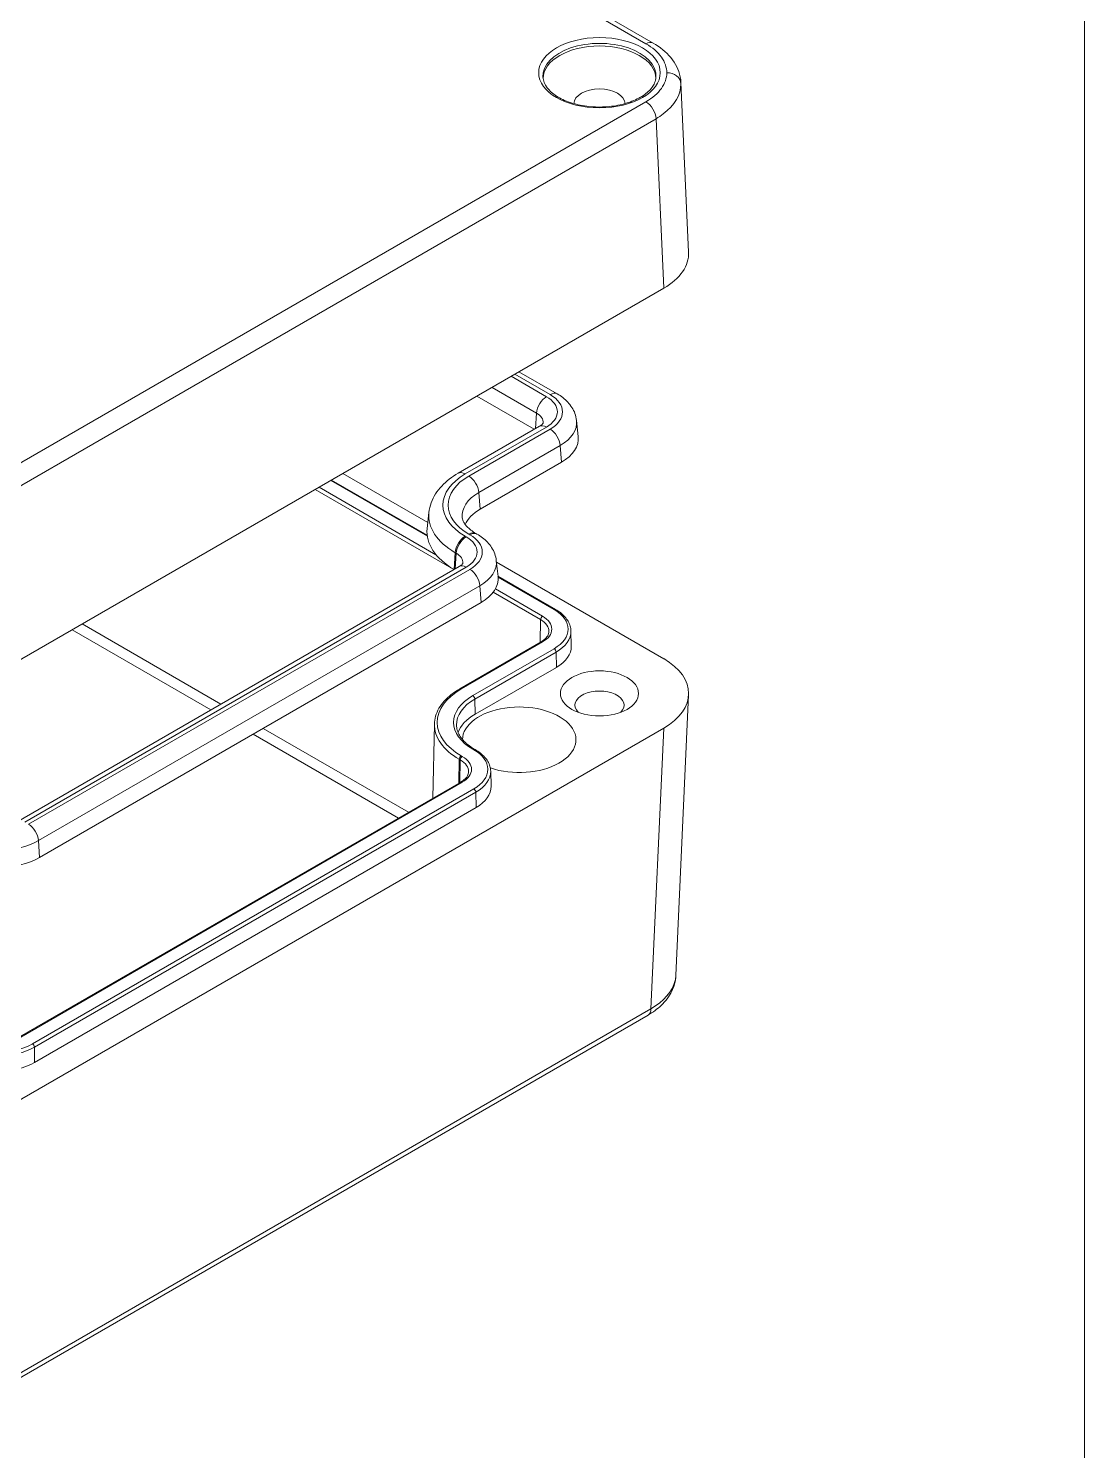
# Model space of a CAD drawing. Header units: millimetres. Extents: x 13 to 608, y 13 to 467.
# Drawn here: x 526.7 to 601.1, y 276.5 to 376.7 of the extents above; entities that cross this region are included whole.
import ezdxf

# ---------------------------------------------------------------- set-up
doc = ezdxf.new("R2010")
doc.units = ezdxf.units.MM
doc.header["$LTSCALE"] = 2.222222
for name, color, linetype, lineweight in [('Sketch Geometry (ANSI)', 7, 'Continuous', 9), ('Visible (ANSI)', 7, 'Continuous', 9), ('Visible Narrow (ANSI)', 7, 'Continuous', 9)]:
    doc.layers.add(name, color=color, linetype=linetype, lineweight=lineweight)

# ---------------------------------------------------------------- blocks, each defined once
blk = doc.blocks.new('Borders Default Border')
at = {"layer": 'Sketch Geometry (ANSI)', "flags": 128}
blk.add_lwpolyline([(8.89, 8.89), (8.89, 207.01), (270.51, 207.01), (270.51, 8.89), (8.89, 8.89)], dxfattribs=at)

msp = doc.modelspace()

# ---------------------------------------------------------------- linework, layer by layer
at = {"layer": 'Visible (ANSI)'}
for p, q in [((570.723, 375.691), (491.076, 421.675)), ((572.685, 372.905), (573.227, 360.954)), ((523.103, 330.489), (571.472, 358.415)), ((561.272, 352.526), (563.967, 350.97)), ((558.305, 350.813), (562.351, 348.477)), ((565.329, 349.1), (565.451, 347.972)), ((562.709, 348.684), (556.982, 345.377)), ((564.258, 346.151), (558.53, 342.845)), ((554.802, 341.005), (548.059, 344.898)), ((554.846, 341.91), (548.865, 345.363)), ((554.921, 342.613), (554.8, 341.485)), ((558.24, 341.131), (558.311, 341.091)), ((557.052, 338.804), (525.94, 320.841)), ((559.673, 339.22), (559.794, 338.092)), ((571.472, 332.311), (559.684, 339.117)), ((556.692, 338.599), (556.694, 338.597)), ((563.847, 335.783), (559.79, 338.125)), ((558.601, 336.272), (527.488, 318.309)), ((564.935, 334.259), (564.958, 333.195)), ((562.83, 333.497), (557.103, 330.19)), ((558.176, 328.393), (563.904, 331.7)), ((572.329, 309.983), (573.227, 329.772)), ((555.311, 327.704), (555.199, 322.477)), ((523.103, 299.488), (571.472, 327.414)), ((558.19, 325.903), (558.119, 325.944)), ((559.279, 324.38), (559.301, 323.316)), ((557.173, 323.617), (526.061, 305.654)), ((527.134, 303.857), (558.247, 321.82)), ((570.368, 307.197), (522.896, 279.789))]:
    msp.add_line(p, q, dxfattribs=at)
for centre, major_axis, ratio, start_param, end_param in [((566.945, 373.193), (3.974, 0), 0.5773503, 0.0028178, 3.1387748), ((566.945, 371.418), (1.8, 0), 0.5773503, 0.0042427, 3.13735), ((567.225, 360.864), (-6.004, 0), 0.5769548, 2.3565371, 3.1677547), ((561.358, 347.825), (4.1, 0), 0.5773503, 5.4977871, 6.3450887), ((561.288, 341.252), (-3.9, 0), 0.5773503, 5.4977871, 6.0568856), ((561.288, 341.252), (-6.5, 0), 0.5773503, 6.221282, 7.0685835), ((555.702, 337.946), (4.1, 0), 0.5773503, 5.4977871, 6.3450887), ((561.358, 333.169), (3.6, 0), 0.5773503, 5.4977871, 6.2955282), ((567.225, 329.863), (-6.004, 0), 0.5769548, 2.3565371, 3.9266482), ((566.945, 329.032), (1.732, 0), 0.5773503, 5.7603041, 9.9476591), ((561.288, 326.597), (4, 0), 0.5773503, 4.1789956, 9.4170217), ((561.288, 326.597), (-4.4, 0), 0.5773503, 5.4977871, 6.0798791), ((555.702, 323.29), (3.6, 0), 0.5773503, 5.4977871, 6.2955282), ((524.589, 319.983), (-4.1, 0), 0.5773503, 0.7853982, 2.3561945), ((524.589, 305.327), (3.6, 0), 0.5773503, 3.9269908, 5.4977871)]:
    msp.add_ellipse(centre, major_axis=major_axis, ratio=ratio, start_param=start_param, end_param=end_param, dxfattribs=at)
msp.add_ellipse((566.945, 329.863), major_axis=(-2.75, 0), ratio=0.5773503, dxfattribs=at)
for points, knots in [([(570.723, 375.691), (571.215, 375.407), (571.642, 375.061), (572.299, 374.267), (572.535, 373.803), (572.661, 373.182), (572.678, 373.044), (572.685, 372.905)], [0, 0, 0, 0, 0.19703092, 0.19703092, 0.39454975, 0.39454975, 0.45015443, 0.45015443, 0.45015443, 0.45015443]), ([(562.962, 373.284), (562.978, 373.038), (563.074, 372.787), (563.42, 372.334), (563.644, 372.132), (564.195, 371.779), (564.517, 371.627), (565.236, 371.384), (565.633, 371.293), (566.459, 371.186), (566.89, 371.17), (567.738, 371.214), (568.156, 371.275), (568.934, 371.465), (569.294, 371.595), (569.917, 371.905), (570.181, 372.085), (570.594, 372.471), (570.741, 372.677), (570.886, 373.016), (570.918, 373.15), (570.927, 373.284)], [0.8224645, 0.8224645, 0.8224645, 0.8224645, 1.2000682, 1.2000682, 1.519217, 1.519217, 1.8265251, 1.8265251, 2.1353527, 2.1353527, 2.4461127, 2.4461127, 2.7572397, 2.7572397, 3.0670211, 3.0670211, 3.3745498, 3.3745498, 3.6850156, 3.6850156, 3.8899244, 3.8899244, 3.8899244, 3.8899244]), ([(565.329, 349.1), (565.312, 349.265), (565.273, 349.427), (565.162, 349.735), (565.089, 349.88), (564.917, 350.15), (564.819, 350.275), (564.603, 350.505), (564.486, 350.61), (564.237, 350.803), (564.105, 350.891), (563.967, 350.97)], [0.84730152, 0.84730152, 0.84730152, 0.84730152, 0.99200048, 0.99200048, 1.13669944, 1.13669944, 1.2813984, 1.2813984, 1.42609737, 1.42609737, 1.57079633, 1.57079633, 1.57079633, 1.57079633]), ([(562.709, 348.684), (562.762, 348.715), (562.808, 348.745), (562.882, 348.803), (562.91, 348.829), (562.952, 348.873), (562.965, 348.891), (562.978, 348.913), (562.98, 348.918), (562.98, 348.918)], [0, 0, 0, 0, 0.14469896, 0.14469896, 0.28939792, 0.28939792, 0.43409688, 0.43409688, 0.56548399, 0.56548399, 0.56548399, 0.56548399]), ([(556.982, 345.377), (556.762, 345.25), (556.554, 345.112), (556.167, 344.812), (555.987, 344.65), (555.661, 344.303), (555.515, 344.117), (555.264, 343.721), (555.159, 343.512), (555, 343.073), (554.946, 342.845), (554.921, 342.613)], [3.14159265, 3.14159265, 3.14159265, 3.14159265, 3.28629162, 3.28629162, 3.43099058, 3.43099058, 3.57568954, 3.57568954, 3.7203885, 3.7203885, 3.86508746, 3.86508746, 3.86508746, 3.86508746]), ([(557.274, 342.241), (557.28, 342.184), (557.294, 342.125), (557.34, 341.996), (557.374, 341.927), (557.468, 341.779), (557.529, 341.7), (557.68, 341.538), (557.771, 341.455), (557.984, 341.291), (558.105, 341.209), (558.24, 341.131)], [3.98889417, 3.98889417, 3.98889417, 3.98889417, 4.13359313, 4.13359313, 4.2782921, 4.2782921, 4.42299106, 4.42299106, 4.56769002, 4.56769002, 4.71238898, 4.71238898, 4.71238898, 4.71238898]), ([(559.673, 339.22), (559.655, 339.386), (559.616, 339.548), (559.505, 339.855), (559.432, 340), (559.26, 340.27), (559.162, 340.395), (558.946, 340.625), (558.829, 340.731), (558.58, 340.923), (558.448, 341.011), (558.311, 341.091)], [0.84730152, 0.84730152, 0.84730152, 0.84730152, 0.99200048, 0.99200048, 1.13669944, 1.13669944, 1.2813984, 1.2813984, 1.42609737, 1.42609737, 1.57079633, 1.57079633, 1.57079633, 1.57079633]), ([(557.052, 338.804), (557.106, 338.835), (557.151, 338.866), (557.225, 338.923), (557.253, 338.949), (557.295, 338.994), (557.308, 339.011), (557.322, 339.033), (557.324, 339.038), (557.324, 339.038)], [0, 0, 0, 0, 0.14469896, 0.14469896, 0.28939792, 0.28939792, 0.43409688, 0.43409688, 0.56548399, 0.56548399, 0.56548399, 0.56548399]), ([(564.935, 334.259), (564.933, 334.378), (564.914, 334.496), (564.847, 334.726), (564.798, 334.839), (564.673, 335.055), (564.597, 335.159), (564.421, 335.357), (564.321, 335.45), (564.099, 335.626), (563.977, 335.707), (563.847, 335.783)], [0.79774107, 0.79774107, 0.79774107, 0.79774107, 0.95235212, 0.95235212, 1.10696317, 1.10696317, 1.26157422, 1.26157422, 1.41618528, 1.41618528, 1.57079633, 1.57079633, 1.57079633, 1.57079633]), ([(562.83, 333.497), (562.903, 333.539), (562.97, 333.584), (563.089, 333.678), (563.141, 333.727), (563.229, 333.825), (563.265, 333.875), (563.323, 333.975), (563.344, 334.025), (563.373, 334.123), (563.38, 334.171), (563.381, 334.219)], [6.28318531, 6.28318531, 6.28318531, 6.28318531, 6.43779636, 6.43779636, 6.59240741, 6.59240741, 6.74701846, 6.74701846, 6.90162951, 6.90162951, 7.05624056, 7.05624056, 7.05624056, 7.05624056]), ([(557.103, 330.19), (556.884, 330.064), (556.682, 329.928), (556.314, 329.637), (556.149, 329.482), (555.859, 329.158), (555.735, 328.988), (555.532, 328.636), (555.453, 328.454), (555.345, 328.083), (555.315, 327.893), (555.311, 327.704)], [3.14159265, 3.14159265, 3.14159265, 3.14159265, 3.2962037, 3.2962037, 3.45081476, 3.45081476, 3.60542581, 3.60542581, 3.76003686, 3.76003686, 3.91464791, 3.91464791, 3.91464791, 3.91464791]), ([(556.865, 327.629), (556.868, 327.51), (556.886, 327.39), (556.956, 327.151), (557.007, 327.032), (557.143, 326.797), (557.228, 326.681), (557.429, 326.455), (557.546, 326.345), (557.811, 326.136), (557.958, 326.037), (558.119, 325.944)], [3.93933373, 3.93933373, 3.93933373, 3.93933373, 4.09394478, 4.09394478, 4.24855583, 4.24855583, 4.40316688, 4.40316688, 4.55777793, 4.55777793, 4.71238898, 4.71238898, 4.71238898, 4.71238898]), ([(559.279, 324.38), (559.276, 324.498), (559.258, 324.616), (559.19, 324.847), (559.141, 324.959), (559.017, 325.176), (558.94, 325.28), (558.764, 325.477), (558.664, 325.571), (558.442, 325.746), (558.321, 325.828), (558.19, 325.903)], [0.79774107, 0.79774107, 0.79774107, 0.79774107, 0.95235212, 0.95235212, 1.10696317, 1.10696317, 1.26157422, 1.26157422, 1.41618528, 1.41618528, 1.57079633, 1.57079633, 1.57079633, 1.57079633]), ([(557.173, 323.617), (557.247, 323.659), (557.313, 323.704), (557.432, 323.798), (557.484, 323.847), (557.572, 323.946), (557.608, 323.996), (557.666, 324.096), (557.687, 324.145), (557.716, 324.243), (557.723, 324.291), (557.724, 324.34)], [6.28318531, 6.28318531, 6.28318531, 6.28318531, 6.43779636, 6.43779636, 6.59240741, 6.59240741, 6.74701846, 6.74701846, 6.90162951, 6.90162951, 7.05624056, 7.05624056, 7.05624056, 7.05624056]), ([(572.328, 309.961), (572.308, 309.587), (572.207, 309.216), (571.861, 308.511), (571.603, 308.174), (571.023, 307.624), (570.712, 307.396), (570.368, 307.197)], [0.00304282, 0.00304282, 0.00304282, 0.00304282, 0.15250306, 0.15250306, 0.31285149, 0.31285149, 0.45078862, 0.45078862, 0.45078862, 0.45078862])]:
    msp.add_open_spline(points, degree=3, knots=knots, dxfattribs=at)
at = {"layer": 'Visible Narrow (ANSI)'}
for p, q in [((570.223, 375.642), (490.576, 421.626)), ((522.396, 343.947), (570.223, 371.561)), ((570.93, 370.357), (523.103, 342.744)), ((571.472, 358.415), (570.93, 370.357)), ((560.721, 352.208), (563.209, 350.772)), ((563.467, 350.921), (560.979, 352.357)), ((562.505, 349.62), (559.371, 351.429)), ((562.505, 349.62), (562.425, 348.52)), ((563.209, 348.634), (557.482, 345.328)), ((557.74, 345.179), (563.467, 348.486)), ((564.172, 347.333), (558.444, 344.027)), ((564.172, 347.333), (564.258, 346.151)), ((554.812, 340.932), (548, 344.864)), ((556.678, 338.588), (546.904, 344.231)), ((547.184, 344.393), (555.42, 339.637)), ((558.444, 344.027), (558.53, 342.845)), ((557.482, 340.933), (557.552, 340.892)), ((557.811, 341.041), (557.74, 341.082)), ((556.777, 339.781), (556.692, 338.599)), ((556.848, 339.74), (556.768, 338.64)), ((556.848, 339.74), (556.777, 339.781)), ((557.552, 338.755), (526.44, 320.792)), ((526.698, 320.643), (557.811, 338.606)), ((563.747, 335.773), (559.797, 338.053)), ((558.515, 337.454), (527.402, 319.491)), ((558.515, 337.454), (558.601, 336.272)), ((562.789, 335.06), (559.45, 336.987)), ((559.605, 337.221), (562.93, 335.302)), ((530.491, 334.755), (540.265, 329.112)), ((562.765, 333.459), (562.789, 335.06)), ((539.564, 328.708), (529.791, 334.351)), ((562.93, 333.487), (557.203, 330.18)), ((558.019, 329.709), (563.747, 333.015)), ((563.888, 332.773), (558.16, 329.467)), ((563.888, 332.773), (563.904, 331.7)), ((558.16, 329.467), (558.176, 328.393)), ((552.777, 321.079), (542.532, 326.994)), ((543.233, 327.399), (553.478, 321.484)), ((570.574, 307.633), (571.472, 327.414)), ((558.09, 325.893), (558.019, 325.934)), ((557.036, 323.538), (557.061, 325.221)), ((557.132, 325.18), (557.061, 325.221)), ((557.108, 323.579), (557.132, 325.18)), ((557.203, 325.463), (557.273, 325.422)), ((557.273, 323.607), (526.161, 305.644)), ((526.977, 305.173), (558.09, 323.136)), ((558.231, 322.894), (527.118, 304.931)), ((558.231, 322.894), (558.247, 321.82)), ((527.402, 319.491), (527.488, 318.309)), ((523.103, 280.226), (570.574, 307.633)), ((527.118, 304.931), (527.134, 303.857))]:
    msp.add_line(p, q, dxfattribs=at)
msp.add_ellipse((566.945, 373.601), major_axis=(4.285, 0), ratio=0.5773503, dxfattribs=at)
for centre, major_axis, ratio, start_param, end_param in [((566.945, 373.369), (3.985, 0), 0.5773503, 6.2461189, 9.4618443), ((570.223, 374.825), (0.5, 0.866), 0.5773503, 0, 0.7853982), ((571.687, 372.785), (1, 0), 0.8164966, 0.0370156, 1.5707963), ((570.223, 370.744), (0.5, -0.866), 0.5773503, 0.8115781, 2.3561945), ((563.209, 349.955), (-0.5, -0.866), 0.5773503, 3.9269908, 5.4105207), ((561.358, 349.703), (2.618, 0), 0.5773503, 5.4977871, 7.0685835), ((563.467, 350.104), (0.5, 0.866), 0.5773503, 0, 0.7853982), ((561.358, 349.703), (2.982, 0), 0.5773503, 5.4977871, 7.0685835), ((561.358, 348.958), (1.621, 0), 0.5773503, 6.2351661, 7.0685835), ((563.209, 347.818), (-0.5, 0.866), 0.5773503, 5.4977871, 6.2831853), ((561.358, 348.958), (3.979, 0), 0.5773503, 5.4977871, 6.3450887), ((563.467, 347.669), (-0.5, 0.866), 0.5773503, 4.0142573, 5.4977871), ((561.288, 343.13), (-5.382, 0), 0.5773503, 5.4977871, 7.0685835), ((561.288, 343.13), (-5.018, 0), 0.5773503, 5.4977871, 7.0685835), ((557.482, 344.511), (-0.5, 0.866), 0.5773503, 5.4977871, 6.2831853), ((557.74, 344.362), (-0.5, 0.866), 0.5773503, 4.0142573, 5.4977871), ((561.288, 342.385), (-4.021, 0), 0.5773503, 5.4977871, 6.3450887), ((561.288, 342.385), (-6.379, 0), 0.5773503, 6.221282, 7.0685835), ((557.482, 340.116), (-0.5, -0.866), 0.5773503, 3.9269908, 5.4105207), ((557.552, 340.076), (-0.5, -0.866), 0.5773503, 3.9269908, 5.4105207), ((555.702, 339.823), (2.618, 0), 0.5773503, 5.4977871, 7.0685835), ((557.74, 340.265), (0.5, 0.866), 0.5773503, 0, 0.7853982), ((557.811, 340.225), (0.5, 0.866), 0.5773503, 0, 0.7853982), ((555.702, 339.823), (2.982, 0), 0.5773503, 5.4977871, 7.0685835), ((555.702, 339.078), (1.621, 0), 0.5773503, 6.2351661, 7.0685835), ((557.552, 337.938), (-0.5, 0.866), 0.5773503, 5.4977871, 6.2831853), ((555.702, 339.078), (3.979, 0), 0.5773503, 5.4977871, 6.3450887), ((557.811, 337.789), (0.5, -0.866), 0.5773503, 0.8726646, 2.3561945), ((563.747, 335.61), (0.1, 0.173), 0.5773503, 0, 0.7853982), ((561.358, 334.394), (3.377, 0), 0.5773503, 5.4977871, 7.0685835), ((562.93, 335.138), (0.1, 0.173), 0.5773503, 0.7853982, 2.3387412), ((561.358, 334.234), (2.023, 0), 0.5773503, 6.2708424, 7.0685835), ((561.358, 334.394), (2.223, 0), 0.5773503, 5.4977871, 7.0685835), ((561.358, 334.234), (3.577, 0), 0.5773503, 5.4977871, 6.2955282), ((562.93, 333.324), (-0.1, 0.173), 0.5773503, 5.4977871, 6.2831853), ((563.747, 332.852), (0.1, -0.173), 0.5773503, 0.8028515, 2.3561945), ((561.288, 327.821), (-5.777, 0), 0.5773503, 5.4977871, 7.0685835), ((561.288, 327.821), (-4.623, 0), 0.5773503, 5.4977871, 7.0685835), ((557.203, 330.017), (-0.1, 0.173), 0.5773503, 5.4977871, 6.2831853), ((558.019, 329.545), (0.1, -0.173), 0.5773503, 0.8028515, 2.3561945), ((561.288, 327.661), (-4.423, 0), 0.5773503, 5.4977871, 6.2955282), ((561.288, 327.661), (-5.977, 0), 0.5773503, 6.2708424, 7.0685835), ((558.019, 325.771), (0.1, 0.173), 0.5773503, 0, 0.7853982), ((558.09, 325.73), (0.1, 0.173), 0.5773503, 0, 0.7853982), ((555.702, 324.515), (3.377, 0), 0.5773503, 5.4977871, 7.0685835), ((557.203, 325.3), (-0.1, -0.173), 0.5773503, 3.9269908, 5.4803339), ((557.273, 325.259), (-0.1, -0.173), 0.5773503, 3.9269908, 5.4803339), ((555.702, 324.354), (2.023, 0), 0.5773503, 6.2708424, 7.0685835), ((555.702, 324.515), (2.223, 0), 0.5773503, 5.4977871, 7.0685835), ((555.702, 324.354), (3.577, 0), 0.5773503, 5.4977871, 6.2955282), ((557.273, 323.444), (-0.1, 0.173), 0.5773503, 5.4977871, 6.2831853), ((558.09, 322.973), (0.1, -0.173), 0.5773503, 0.8028515, 2.3561945), ((526.698, 319.826), (0.5, -0.866), 0.5773503, 0.8726646, 2.3561945), ((524.589, 321.115), (-3.979, 0), 0.5773503, 0.7853982, 2.3561945), ((569.868, 308.063), (0.5, -0.866), 0.5773503, 0, 0.7592182), ((524.589, 306.391), (-3.577, 0), 0.5773503, 0.7853982, 2.3561945), ((524.589, 306.552), (3.377, 0), 0.5773503, 3.9269908, 5.4977871), ((526.977, 305.01), (-0.1, 0.173), 0.5773503, 3.9444441, 5.4977871)]:
    msp.add_ellipse(centre, major_axis=major_axis, ratio=ratio, start_param=start_param, end_param=end_param, dxfattribs=at)
for points, knots in [([(571.687, 373.601), (571.687, 373.979), (571.557, 374.356), (571.056, 375.054), (570.686, 375.374), (570.223, 375.642)], [0, 0, 0, 0, 0.39252777, 0.39252777, 0.78505555, 0.78505555, 0.78505555, 0.78505555]), ([(570.223, 371.561), (570.686, 371.828), (571.056, 372.148), (571.557, 372.846), (571.687, 373.223), (571.687, 373.601)], [5.49812976, 5.49812976, 5.49812976, 5.49812976, 5.89065753, 5.89065753, 6.28318531, 6.28318531, 6.28318531, 6.28318531]), ([(572.687, 372.815), (572.687, 372.079), (572.236, 371.297), (571.443, 370.697), (571.283, 370.577), (571.111, 370.463), (570.93, 370.357)], [0, 0, 0, 0, 0.65357495, 0.65357495, 0.65357495, 0.78505555, 0.78505555, 0.78505555, 0.78505555]), ([(570.574, 307.633), (571.475, 308.149), (572.112, 308.881), (572.281, 309.626), (572.308, 309.745), (572.324, 309.864), (572.329, 309.983)], [5.49812976, 5.49812976, 5.49812976, 5.49812976, 6.15170471, 6.15170471, 6.15170471, 6.2564092, 6.2564092, 6.2564092, 6.2564092])]:
    msp.add_open_spline(points, degree=3, knots=knots, dxfattribs=at)
msp.add_open_spline([(572.685, 372.905), (572.686, 372.875), (572.687, 372.845), (572.687, 372.815)], degree=3, dxfattribs=at)

# ---------------------------------------------------------------- block references
at = {"xscale": 2.222222222222222, "yscale": 2.222222222222222, "zscale": 2.222222222222222}
msp.add_blockref('Borders Default Border', (0, 0), dxfattribs=at)

doc.saveas('drawing.dxf')
